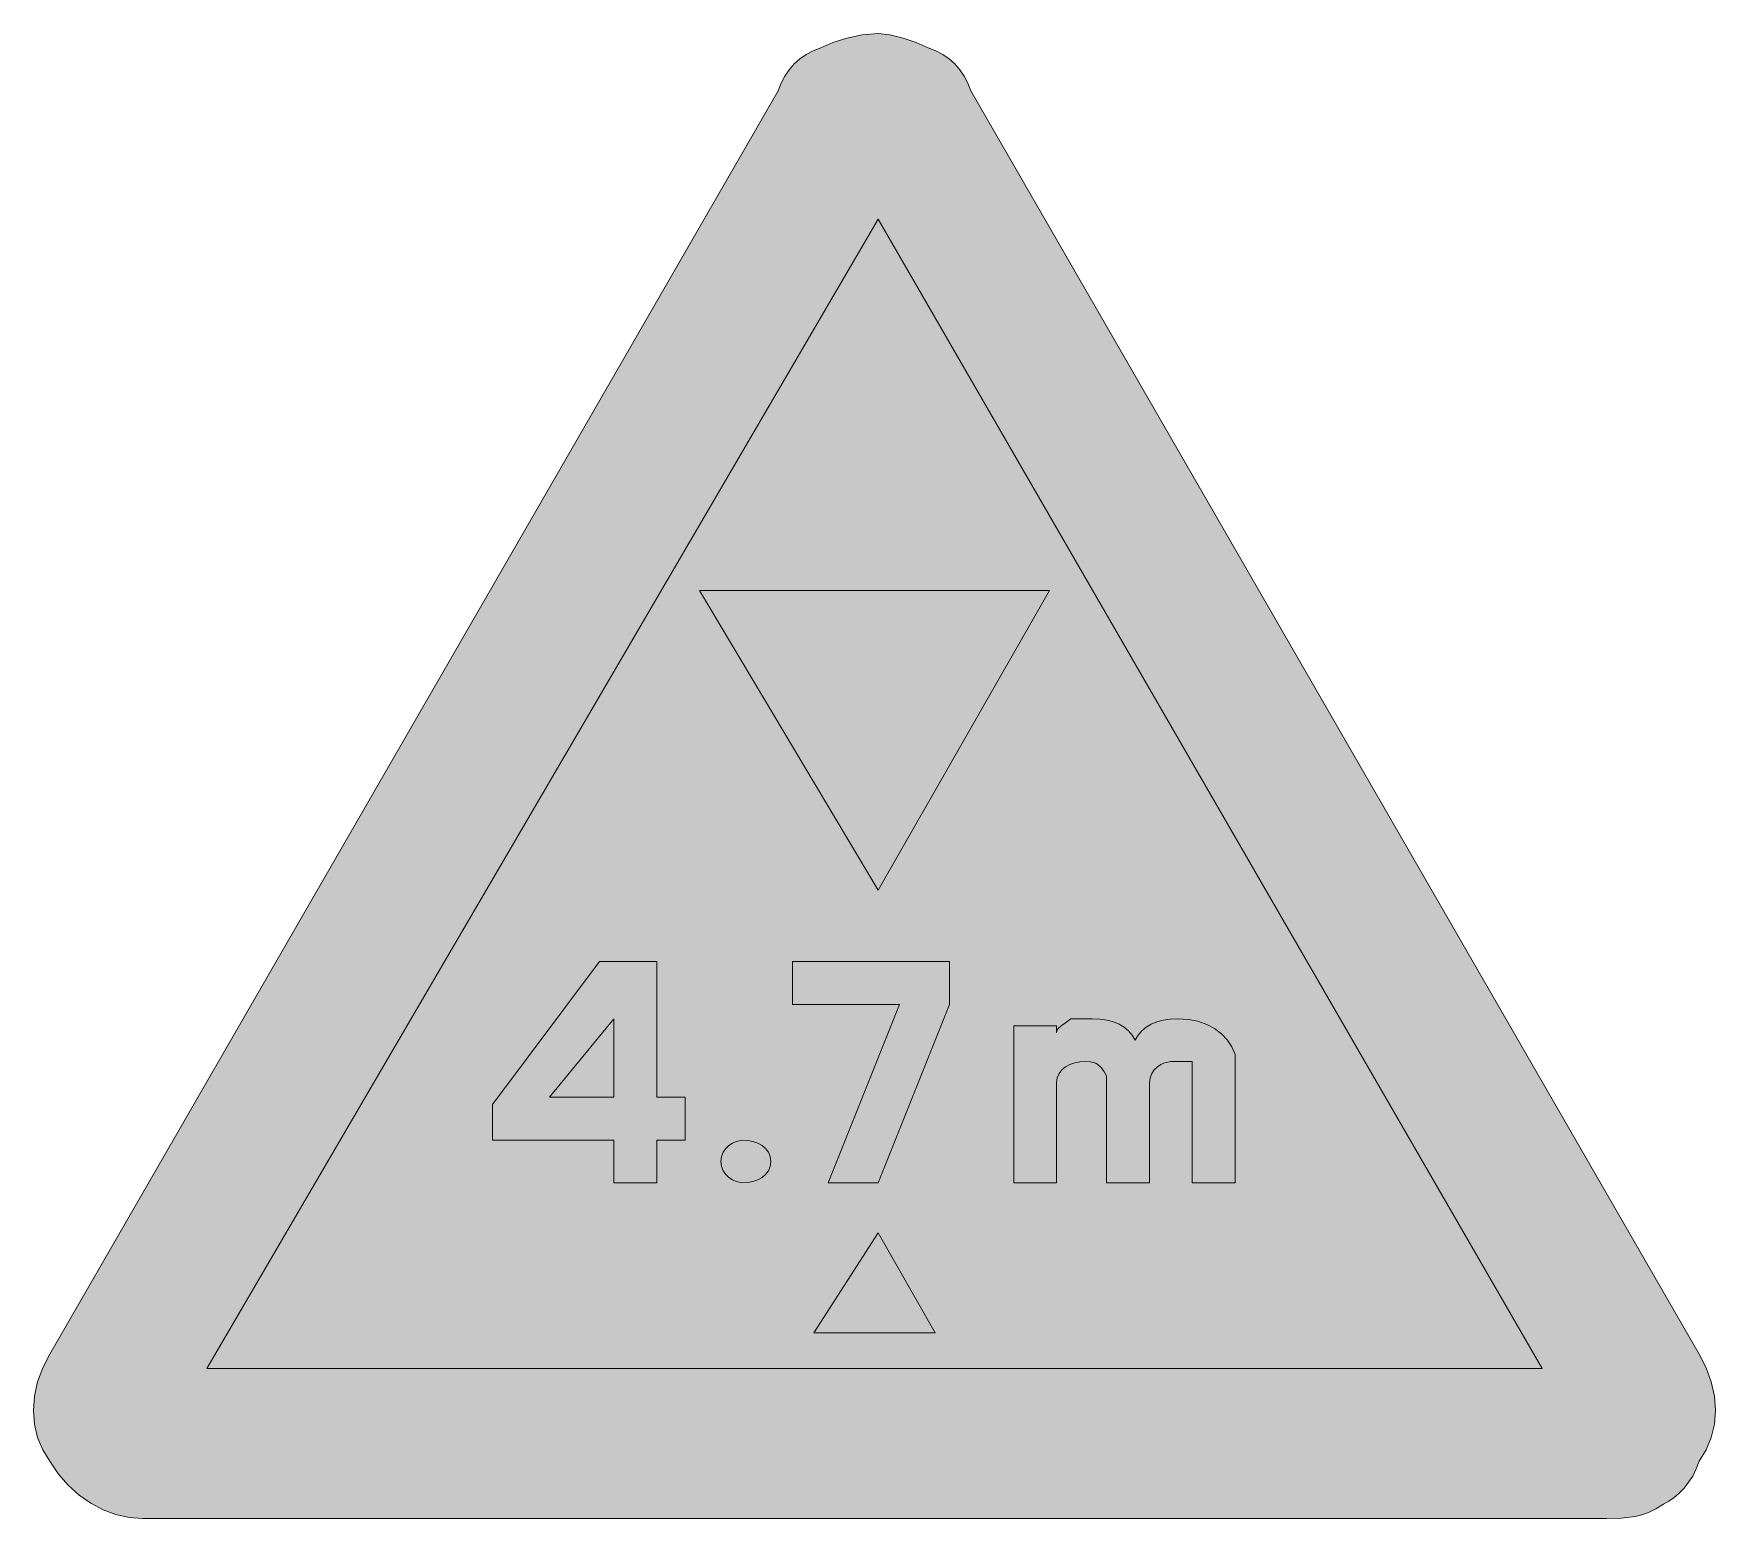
# Model space of a CAD drawing. Header units: metres. Extents: x 142 to 425, y 11 to 261.
import ezdxf

# ---------------------------------------------------------------- set-up
doc = ezdxf.new("R2010")
doc.units = ezdxf.units.M
for name, color, linetype, true_color in [('FILL_BLACK_000000', 7, 'Continuous', 0x000000), ('FILL_RED_FF0000', 7, 'Continuous', 0xff0000), ('FILL_WHITE_FFFFFF', 7, 'Continuous', 0xffffff)]:
    doc.layers.add(name, color=color, linetype=linetype, true_color=true_color)

msp = doc.modelspace()

# ---------------------------------------------------------------- hatches: boundary and pattern name
at = {"layer": 'FILL_BLACK_000000', "true_color": 0x000000}
h = msp.add_hatch(color=7, dxfattribs=at)
h.dxf.hatch_style = 1
h.paths.add_polyline_path([(284.01, 116.88), (254.01, 167.28), (312.81, 167.28), (284.01, 116.88)])
h = msp.add_hatch(color=7, dxfattribs=at)
h.dxf.hatch_style = 1
h.paths.add_polyline_path([(251.61, 74.88), (246.81, 74.88), (246.81, 67.68), (239.61, 67.68), (239.61, 74.88), (219.21, 74.88), (219.21, 80.88), (237.21, 104.88), (246.81, 104.88), (246.81, 82.08), (251.61, 82.08), (251.61, 74.88)])
h.paths.add_polyline_path([(239.61, 82.08), (239.61, 95.28), (228.81, 82.08), (239.61, 82.08)], flags=16)
h = msp.add_hatch(color=7, dxfattribs=at)
h.dxf.hatch_style = 1
h.paths.add_polyline_path([(287.61, 97.68), (269.61, 97.68), (269.61, 104.88), (296.01, 104.88), (296.01, 97.68), (284.01, 67.68), (275.61, 67.68), (287.61, 97.68)])
h = msp.add_hatch(color=7, dxfattribs=at)
h.dxf.hatch_style = 1
h.paths.add_polyline_path([(332.14, 87.85), (331.54, 87.57), (330.96, 87.18), (330.43, 86.67), (330, 86.05), (329.72, 85.32), (329.61, 84.48), (329.61, 67.68), (322.41, 67.68), (322.41, 85.68), (321.96, 86.47), (321.51, 87.07), (321.06, 87.49), (320.61, 87.78), (319.71, 88.04), (318.81, 88.08), (317.91, 88.02), (317.05, 87.85), (316.24, 87.57), (315.51, 87.18), (314.9, 86.67), (314.42, 86.05), (314.12, 85.32), (314.01, 84.48), (314.01, 67.68), (306.81, 67.68), (306.81, 94.08), (314.01, 94.08), (314.01, 92.88), (314.06, 93.28), (314.22, 93.59), (314.76, 94.08), (315.53, 94.57), (316.41, 95.28), (320.01, 95.28), (321.3, 95.22), (322.48, 95.05), (323.55, 94.77), (324.51, 94.38), (325.35, 93.87), (326.08, 93.25), (326.7, 92.52), (327.21, 91.68), (327.72, 92.52), (328.33, 93.25), (329.07, 93.87), (329.91, 94.38), (330.87, 94.77), (331.93, 95.05), (333.12, 95.22), (334.41, 95.28), (336.15, 95.17), (337.77, 94.85), (339.24, 94.33), (340.56, 93.63), (341.71, 92.76), (342.68, 91.74), (343.45, 90.57), (344.01, 89.28), (344.01, 88.08), (344.01, 86.88), (344.01, 67.68), (336.81, 67.68), (336.81, 85.68), (336.81, 88.08), (333.21, 88.08), (332.14, 87.85)])
h = msp.add_hatch(color=7, dxfattribs=at)
h.dxf.hatch_style = 1
h.paths.add_polyline_path([(265.9, 70.44), (265.6, 69.7), (265.12, 69.09), (264.51, 68.58), (263.78, 68.19), (262.97, 67.9), (262.11, 67.74), (261.21, 67.68), (260.14, 67.9), (259.54, 68.19), (258.96, 68.58), (258.43, 69.09), (258, 69.7), (257.72, 70.44), (257.61, 71.28), (257.72, 72.12), (258, 72.85), (258.43, 73.47), (258.96, 73.98), (259.54, 74.37), (260.14, 74.65), (261.21, 74.88), (262.11, 74.82), (262.97, 74.65), (263.78, 74.37), (264.51, 73.98), (265.12, 73.47), (265.6, 72.85), (265.9, 72.12), (266.01, 71.28), (265.9, 70.44)])
h = msp.add_hatch(color=7, dxfattribs=at)
h.dxf.hatch_style = 1
h.paths.add_polyline_path([(284.01, 59.28), (293.61, 42.48), (273.21, 42.48), (284.01, 59.28)])
at = {"layer": 'FILL_RED_FF0000', "true_color": 0xff0000}
h = msp.add_hatch(color=7, dxfattribs=at)
h.dxf.hatch_style = 1
h.paths.add_polyline_path([(267.21, 251.28), (267.72, 252.57), (268.33, 253.75), (269.07, 254.82), (269.91, 255.78), (270.87, 256.62), (271.93, 257.35), (273.12, 257.97), (274.41, 258.48), (276.42, 259.36), (278.76, 260.13), (281.33, 260.67), (284.01, 260.88), (286, 260.67), (288.21, 260.13), (290.42, 259.36), (292.41, 258.48), (293.7, 257.97), (294.88, 257.35), (295.95, 256.62), (296.91, 255.78), (297.75, 254.82), (298.48, 253.75), (299.1, 252.57), (299.61, 251.28), (422.01, 38.88), (423.19, 36.58), (424.03, 34.21), (424.54, 31.81), (424.71, 29.43), (424.54, 27.1), (424.03, 24.87), (423.19, 22.79), (422.01, 20.88), (421.51, 19.59), (420.9, 18.4), (420.22, 17.34), (419.46, 16.38), (418.65, 15.54), (417.79, 14.8), (416.91, 14.19), (416.01, 13.68), (414.71, 12.89), (413.5, 12.29), (412.34, 11.87), (411.21, 11.58), (408.92, 11.32), (406.41, 11.28), (160.41, 11.28), (158.16, 11.45), (155.95, 11.94), (153.79, 12.74), (151.71, 13.83), (149.75, 15.21), (147.92, 16.85), (146.27, 18.74), (144.81, 20.88), (143.63, 22.79), (142.78, 24.87), (142.28, 27.1), (142.11, 29.43), (142.28, 31.81), (142.78, 34.21), (143.63, 36.58), (144.81, 38.88), (267.21, 251.28)])
at = {"layer": 'FILL_WHITE_FFFFFF', "true_color": 0xffffff}
h = msp.add_hatch(color=7, dxfattribs=at)
h.dxf.hatch_style = 1
h.paths.add_polyline_path([(171.21, 36.48), (284.01, 229.68), (395.61, 36.48), (171.21, 36.48)])

# ---------------------------------------------------------------- linework, layer by layer
at = {"layer": 'FILL_BLACK_000000', "lineweight": 0, "true_color": 0x000000}
for points in [[(284.01, 116.88), (254.01, 167.28), (312.81, 167.28)], [(251.61, 74.88), (246.81, 74.88), (246.81, 67.68), (239.61, 67.68), (239.61, 74.88), (219.21, 74.88), (219.21, 80.88), (237.21, 104.88), (246.81, 104.88), (246.81, 82.08), (251.61, 82.08)], [(287.61, 97.68), (269.61, 97.68), (269.61, 104.88), (296.01, 104.88), (296.01, 97.68), (284.01, 67.68), (275.61, 67.68)], [(239.61, 82.08), (239.61, 95.28), (228.81, 82.08)], [(332.14, 87.85), (331.54, 87.57), (330.96, 87.18), (330.43, 86.67), (330, 86.05), (329.72, 85.32), (329.61, 84.48), (329.61, 67.68), (322.41, 67.68), (322.41, 85.68), (321.96, 86.47), (321.51, 87.07), (321.06, 87.49), (320.61, 87.78), (319.71, 88.04), (318.81, 88.08), (317.91, 88.02), (317.05, 87.85), (316.24, 87.57), (315.51, 87.18), (314.9, 86.67), (314.42, 86.05), (314.12, 85.32), (314.01, 84.48), (314.01, 67.68), (306.81, 67.68), (306.81, 94.08), (314.01, 94.08), (314.01, 92.88), (314.06, 93.28), (314.22, 93.59), (314.76, 94.08), (315.53, 94.57), (316.41, 95.28), (320.01, 95.28), (321.3, 95.22), (322.48, 95.05), (323.55, 94.77), (324.51, 94.38), (325.35, 93.87), (326.08, 93.25), (326.7, 92.52), (327.21, 91.68), (327.72, 92.52), (328.33, 93.25), (329.07, 93.87), (329.91, 94.38), (330.87, 94.77), (331.93, 95.05), (333.12, 95.22), (334.41, 95.28), (336.15, 95.17), (337.77, 94.85), (339.24, 94.33), (340.56, 93.63), (341.71, 92.76), (342.68, 91.74), (343.45, 90.57), (344.01, 89.28), (344.01, 88.08), (344.01, 86.88), (344.01, 67.68), (336.81, 67.68), (336.81, 85.68), (336.81, 88.08), (333.21, 88.08)], [(265.9, 70.44), (265.6, 69.7), (265.12, 69.09), (264.51, 68.58), (263.78, 68.19), (262.97, 67.9), (262.11, 67.74), (261.21, 67.68), (260.14, 67.9), (259.54, 68.19), (258.96, 68.58), (258.43, 69.09), (258, 69.7), (257.72, 70.44), (257.61, 71.28), (257.72, 72.12), (258, 72.85), (258.43, 73.47), (258.96, 73.98), (259.54, 74.37), (260.14, 74.65), (261.21, 74.88), (262.11, 74.82), (262.97, 74.65), (263.78, 74.37), (264.51, 73.98), (265.12, 73.47), (265.6, 72.85), (265.9, 72.12), (266.01, 71.28)], [(284.01, 59.28), (293.61, 42.48), (273.21, 42.48)]]:
    msp.add_lwpolyline(points, close=True, dxfattribs=at)
at = {"layer": 'FILL_RED_FF0000', "lineweight": 0, "true_color": 0xff0000}
msp.add_lwpolyline([(267.21, 251.28), (267.72, 252.57), (268.33, 253.75), (269.07, 254.82), (269.91, 255.78), (270.87, 256.62), (271.93, 257.35), (273.12, 257.97), (274.41, 258.48), (276.42, 259.36), (278.76, 260.13), (281.33, 260.67), (284.01, 260.88), (286, 260.67), (288.21, 260.13), (290.42, 259.36), (292.41, 258.48), (293.7, 257.97), (294.88, 257.35), (295.95, 256.62), (296.91, 255.78), (297.75, 254.82), (298.48, 253.75), (299.1, 252.57), (299.61, 251.28), (422.01, 38.88), (423.19, 36.58), (424.03, 34.21), (424.54, 31.81), (424.71, 29.43), (424.54, 27.1), (424.03, 24.87), (423.19, 22.79), (422.01, 20.88), (421.51, 19.59), (420.9, 18.4), (420.22, 17.34), (419.46, 16.38), (418.65, 15.54), (417.79, 14.8), (416.91, 14.19), (416.01, 13.68), (414.71, 12.89), (413.5, 12.29), (412.34, 11.87), (411.21, 11.58), (408.92, 11.32), (406.41, 11.28), (160.41, 11.28), (158.16, 11.45), (155.95, 11.94), (153.79, 12.74), (151.71, 13.83), (149.75, 15.21), (147.92, 16.85), (146.27, 18.74), (144.81, 20.88), (143.63, 22.79), (142.78, 24.87), (142.28, 27.1), (142.11, 29.43), (142.28, 31.81), (142.78, 34.21), (143.63, 36.58), (144.81, 38.88)], close=True, dxfattribs=at)
at = {"layer": 'FILL_WHITE_FFFFFF', "lineweight": 0, "true_color": 0xff0000}
msp.add_lwpolyline([(171.21, 36.48), (284.01, 229.68), (395.61, 36.48)], close=True, dxfattribs=at)

doc.saveas('drawing.dxf')
